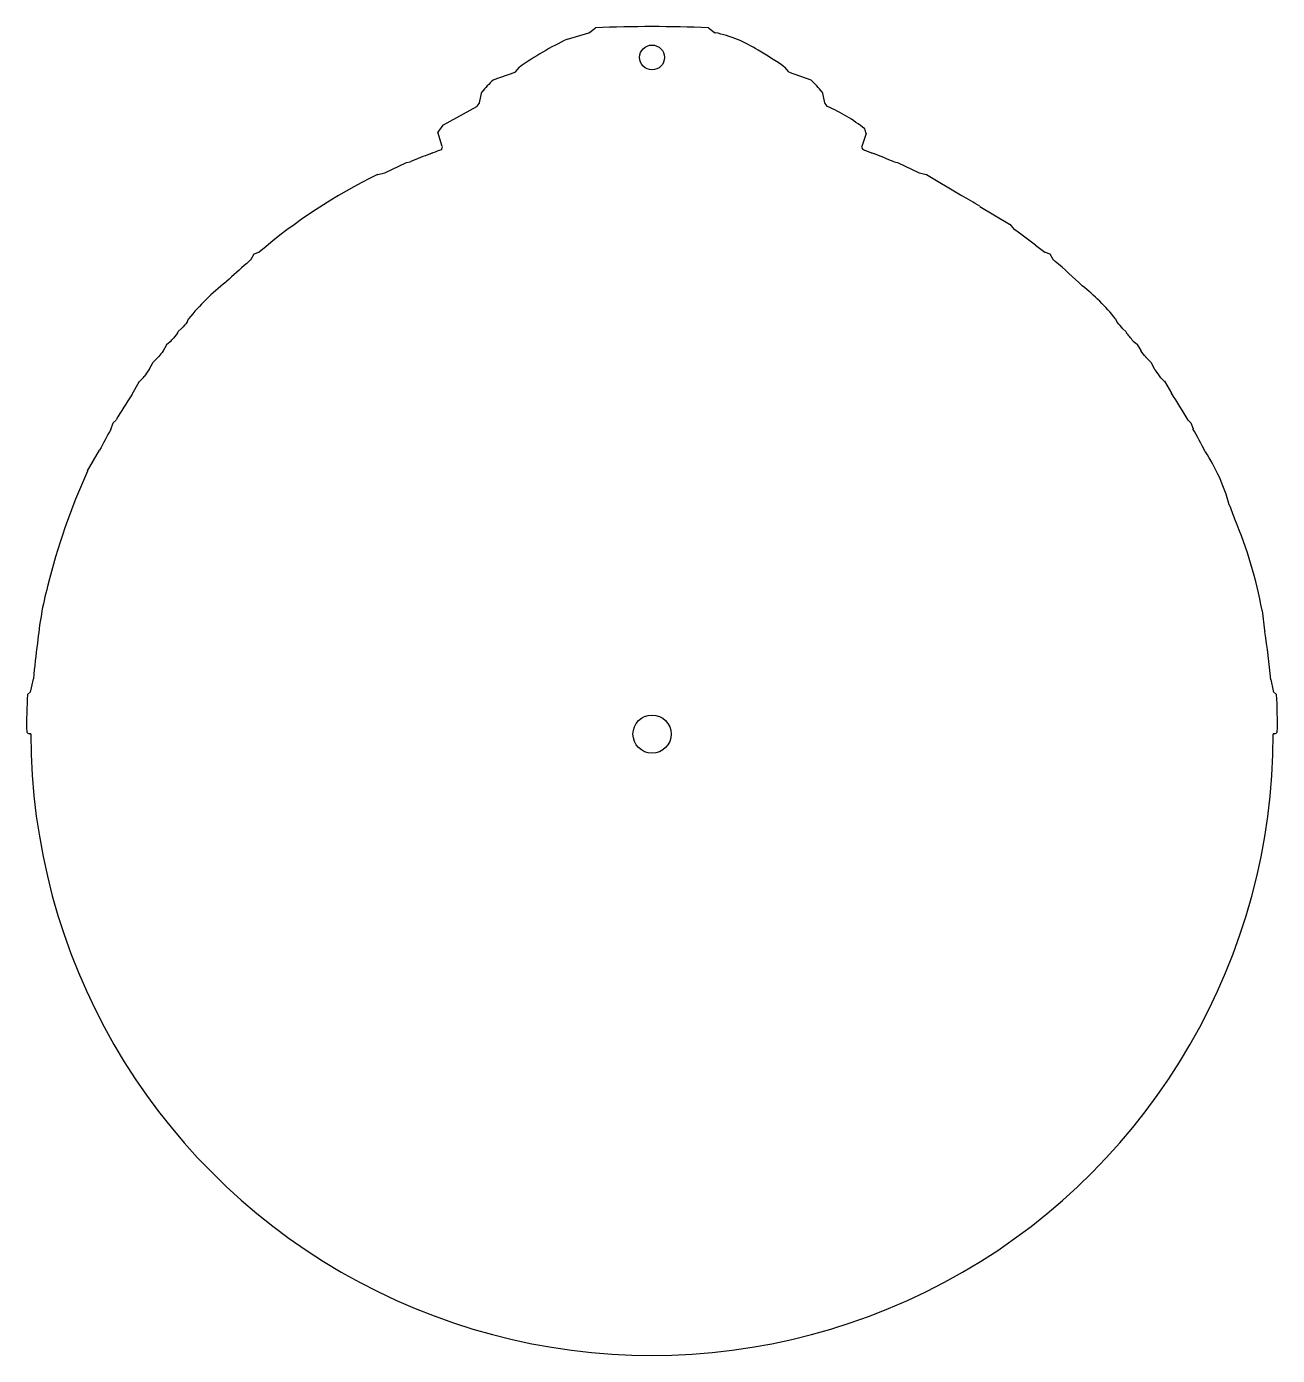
# Model space of a CAD drawing. Header units: millimetres. Extents: x -65 to 65, y -65 to 74.
import ezdxf

# ---------------------------------------------------------------- set-up
doc = ezdxf.new("R2010")
doc.units = ezdxf.units.MM
doc.layers.add('CUT_INNER', color=6, linetype='Continuous')
doc.layers.add('CUT_OUTER', color=1, linetype='Continuous')

msp = doc.modelspace()

# ---------------------------------------------------------------- linework, layer by layer
at = {"layer": 'CUT_INNER'}
for centre, radius in [((0, 70.79), 1.3), ((0, 0), 2)]:
    msp.add_circle(centre, radius, dxfattribs=at)
at = {"layer": 'CUT_OUTER'}
for points in [[(-6.56, 73.4), (-5.92, 73.89), (-5.92, 73.89)], [(5.9, 73.89), (5.91, 73.89), (6.55, 73.4)], [(-8.85, 72.71), (-8.85, 72.72), (-6.61, 73.38)], [(-14.27, 69.31), (-13.88, 69.78), (-13.88, 69.78)], [(13.87, 69.78), (13.87, 69.78), (14.26, 69.31)], [(-16.65, 68.44), (-16.64, 68.44), (-14.34, 69.26)], [(14.33, 69.26), (16.63, 68.44), (16.64, 68.44)], [(-18.06, 66.04), (-17.82, 67.18), (-17.82, 67.18)], [(17.81, 67.18), (17.81, 67.18), (18.05, 66.04)], [(-21.84, 63.74), (-21.84, 63.75), (-18.35, 65.66)], [(-18.3, 65.7), (-18.09, 65.98)], [(18.08, 65.98), (18.29, 65.7)], [(-21.95, 61.46), (-22.43, 62.99), (-22.43, 62.99)], [(22.42, 62.82), (22.42, 62.82), (21.94, 61.46)], [(-22.05, 61.14), (-21.95, 61.34)], [(21.95, 61.34), (22.04, 61.15)], [(-28.72, 58.55), (-28.71, 58.55), (-27.98, 58.71), (-27.96, 58.72), (-27.95, 58.72), (-25.7, 59.8), (-25.7, 59.8), (-25.7, 59.81), (-25.31, 59.87), (-25.24, 59.9)], [(-23.21, 60.71), (-23.02, 60.81), (-23.02, 60.81), (-23.01, 60.81), (-22.94, 60.82)], [(22.94, 60.82), (23, 60.81), (23.01, 60.81), (23.01, 60.81), (23.16, 60.73)], [(25.32, 59.87), (25.69, 59.81), (25.69, 59.8), (25.69, 59.8), (27.94, 58.72), (27.95, 58.72), (27.97, 58.71), (28.7, 58.55), (28.71, 58.55), (28.71, 58.55), (32.26, 56.43), (32.38, 56.36)], [(34.3, 55.21), (37.42, 53.35), (37.43, 53.35), (37.43, 53.35), (37.9, 52.81)], [(-41.95, 49.68), (-41.63, 50.24), (-41.63, 50.25), (-41.62, 50.25), (-41.15, 50.41)], [(40.11, 51.15), (41.1, 50.43)], [(41.14, 50.41), (41.61, 50.25), (41.62, 50.25), (41.62, 50.24), (41.94, 49.68)], [(-42.42, 49.25), (-41.98, 49.64)], [(41.97, 49.64), (42.18, 49.46)], [(-44.61, 47.28), (-44.53, 47.35)], [(-48.66, 43.1), (-48.5, 43.45), (-48.5, 43.46)], [(48.49, 43.46), (48.49, 43.45), (48.64, 43.12), (48.69, 43.06)], [(-49.65, 41.96), (-49.59, 42.11), (-49.59, 42.12), (-49.59, 42.12), (-49.23, 42.44), (-49.22, 42.46)], [(49.27, 42.4), (49.58, 42.12), (49.58, 42.12), (49.58, 42.11), (49.63, 41.98)], [(-51.17, 40.08), (-50.77, 40.77), (-50.77, 40.77), (-50.76, 40.78), (-50.31, 41.15), (-50.25, 41.24)], [(50.34, 41.12), (50.75, 40.78), (50.76, 40.77), (50.76, 40.77), (51.13, 40.14)], [(-52.64, 38.13), (-52.19, 38.93), (-52.19, 38.93), (-52.19, 38.93), (-51.62, 39.5)], [(51.65, 39.46), (52.18, 38.93), (52.18, 38.93), (52.18, 38.93), (52.59, 38.19), (52.68, 38.08)], [(-54.45, 35.51), (-53.62, 36.92), (-53.62, 36.92), (-53.61, 36.92), (-53.23, 37.31), (-53.14, 37.43)], [(53.25, 37.27), (53.6, 36.92), (53.61, 36.92), (53.61, 36.92), (54.34, 35.67)], [(-56.64, 31.88), (-56.38, 32.56), (-56.38, 32.56), (-56.38, 32.56), (-56.08, 32.86)], [(56.1, 32.83), (56.37, 32.56), (56.37, 32.56), (56.37, 32.56), (56.61, 31.95)], [(-59.06, 27.53), (-57.81, 29.71)], [(63.83, 12.94), (64.09, 10.84), (64.11, 10.72)], [(-65.01, 4.52), (-64.74, 5.79)], [(64.75, 5.7), (65, 4.52)], [(-65.35, 4.14), (-65.35, 4.14), (-65.05, 4.44)], [(65.04, 4.44), (65.34, 4.14), (65.34, 4.14)], [(-65, 0.04), (-65.18, 0.03), (-65.19, 0.03)], [(65.17, 0.03), (65.17, 0.03), (65, 0.03), (65, 0)]]:
    msp.add_lwpolyline(points, dxfattribs=at)
for centre, radius, start, end in [((-0.01, -55.67), 129.69, 87.3881, 92.6119), ((5.24, 42.77), 33.09, 115.2064, 125.3025), ((-6.65, 73.52), 0.15, 286.5088, 306.8699), ((6.64, 73.52), 0.15, 233.1301, 253.4912), ((4.08, 60.77), 12.86, 56.9122, 78.6938), ((-7.43, 39.37), 37.13, 55.0004, 60.0675), ((-5.62, 56.97), 15.9, 133.879, 140.0761), ((-14.39, 69.41), 0.15, 289.6538, 320.2381), ((14.38, 69.41), 0.15, 219.8056, 250.3412), ((4.07, 55.52), 18.02, 40.3053, 45.7756), ((-18.42, 65.79), 0.15, 298.7023, 323.1301), ((-18.21, 66.07), 0.15, 323.1301, 347.9052), ((18.2, 66.07), 0.15, 192.0644, 216.8699), ((18.41, 65.79), 0.15, 216.8699, 242.6054), ((11.56, 49.83), 17.22, 51.5941, 66.7885), ((-14.37, 57.33), 9.85, 139.3416, 144.9057), ((16.81, 61.23), 5.83, 15.8259, 21.0413), ((-22.09, 61.41), 0.15, 333.4349, 17.5323), ((22.08, 61.41), 0.15, 160.5518, 206.5651), ((-0.44, 1.08), 63.83, 110.8958, 112.8612), ((-3.15, 8.53), 55.9, 109.7623, 110.724), ((3.74, 10.13), 54.2, 69.2553, 70.2669), ((0.58, 1.43), 63.46, 67.054, 69.1498), ((-1.81, 3.97), 60.86, 116.2459, 130.2242), ((0.54, 0.92), 63.94, 58.1269, 60.126), ((0.77, 1.03), 63.71, 51.8705, 54.3559), ((-41.2, 50.55), 0.15, 288.4349, 307.1668), ((41.18, 50.55), 0.15, 233.8828, 251.5651), ((-0.22, 0.24), 64.67, 130.7269, 133.2457), ((-42.08, 49.76), 0.15, 312.0383, 330.2551), ((42.07, 49.76), 0.15, 209.7449, 227.8631), ((0.3, 0.33), 64.56, 46.1746, 49.5517), ((-28.8, 27.27), 25.5, 128.3034, 140.5834), ((31.46, 29.7), 21.9, 38.9348, 51.8085), ((-2.32, 2.02), 61.92, 138.4373, 139.2275), ((-3.35, 2.77), 60.65, 139.7528, 140.6376), ((2.74, 2.41), 61.36, 40.6783, 41.4948), ((5.46, 4.54), 57.9, 39.1863, 40.2852), ((-12.93, 10.02), 48.64, 141.8232, 142.6861), ((12.03, 9.31), 49.79, 37.2622, 38.252), ((-2.69, 1.91), 61.7, 144.0534, 144.8532), ((3.36, 2.42), 60.86, 34.9405, 35.8713), ((-0.7, 0.44), 64.18, 146.8746, 149.6519), ((0.7, 0.43), 64.18, 30.3227, 33.2969), ((-1.43, 0.77), 63.37, 150.5974, 152.8258), ((0.71, 0.38), 64.19, 27.0155, 29.4547), ((41.52, 18.79), 19.59, 15.4295, 33.2678), ((3.77, -1.06), 69.03, 155.5369, 166.1583), ((3.38, 1.3), 61.38, 20.1994, 21.7133), ((18.78, 4.7), 45.8, 10.358, 22.8536), ((-31.05, 6.75), 33.36, 164.8592, 175.2347), ((0.16, 0.02), 64.84, 5.0214, 9.4948), ((-0.45, 0.06), 64.55, 171.5731, 174.9056), ((-65.16, 4.55), 0.15, 315, 348.129), ((65.14, 4.55), 0.15, 191.8934, 225), ((-26.22, 1.34), 39.23, 175.9023, 181.6601), ((24.2, 1.29), 41.24, 358.4799, 3.9578), ((-63.73, 2.48), 2.85, 233.2718, 239.3553), ((0, 0), 65, 179.9651, 0), ((63.65, 2.59), 2.98, 300.7808, 306.6018)]:
    msp.add_arc(centre, radius, start, end, dxfattribs=at)

doc.saveas('drawing.dxf')
